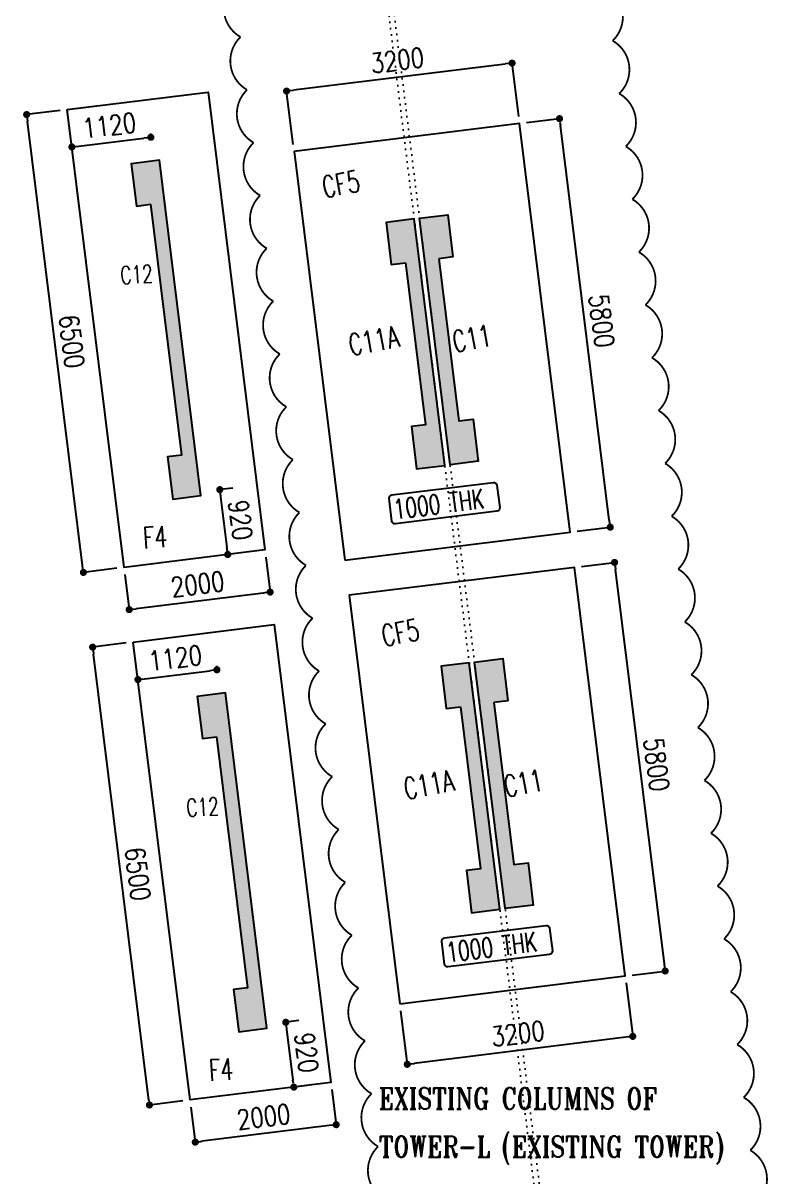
# Model space of a CAD drawing. Extents: x 473024 to 774629, y -1213442 to -1126596.
# Drawn here: x 554377 to 564865, y -1195560 to -1179305 of the extents above; entities that cross this region are included whole.
import ezdxf
from ezdxf.enums import TextEntityAlignment as Align

# ---------------------------------------------------------------- set-up
doc = ezdxf.new("R2010")
doc.units = 0
doc.header["$LTSCALE"] = 100
doc.header["$MEASUREMENT"] = 0
doc.header["$PDMODE"] = 2
doc.header["$PDSIZE"] = -10
doc.linetypes.add('ACAD_ISO07W100', pattern=[3, 0, -3])
doc.layers.get('0').update_dxf_attribs({"linetype": 'CONTINUOUS'})
doc.layers.get('Defpoints').update_dxf_attribs({"linetype": 'CONTINUOUS'})
for name, color, linetype in [('7', 7, 'CONTINUOUS'), ('C-STRU-COL-HAT', 253, 'CONTINUOUS'), ('COLNO', 6, 'CONTINUOUS'), ('column', 10, 'CONTINUOUS'), ('Footing', 2, 'CONTINUOUS'), ('Footing Nos', 4, 'CONTINUOUS'), ('S-FOOTDIM', 9, 'CONTINUOUS'), ('Text', 31, 'CONTINUOUS'), ('TXT1', 6, 'CONTINUOUS')]:
    doc.layers.add(name, color=color, linetype=linetype)
doc.styles.add('ROMANS', font='romans.shx', dxfattribs={"width": 0.8})
doc.styles.add('ROMANT', font='ROMANT.SHX', dxfattribs={"width": 0.8})
doc.dimstyles.new('dim100', dxfattribs={"dimtxt": 275, "dimasz": 100, "dimexe": 50, "dimexo": 50, "dimgap": 100, "dimtad": 1, "dimdec": 0, "dimrnd": 5, "dimzin": 0, "dimdsep": 46, "dimtxsty": 'ROMANS', "dimblk": 'DOT', "dimcen": 0.09, "dimclrd": 9, "dimclre": 9, "dimclrt": 3, "dimadec": 0, "dimazin": 0, "dimtfac": 1, "dimtdec": 0, "dimtofl": 0, "dimtmove": 1, "dimatfit": 0, "dimldrblk": 'DOT', "dimfxl": 1, "dimtolj": 1, "dimtzin": 0, "dimarcsym": 0})

# ---------------------------------------------------------------- blocks, each defined once
blk = doc.blocks.new('_Dot')
at = {"color": 0, "linetype": 'ByBlock', "lineweight": -2}
blk.add_line((-0.5, 0), (-1, 0), dxfattribs=at)
at = {"color": 0, "linetype": 'ByBlock', "const_width": 0.5}
blk.add_lwpolyline([(-0.25, 0, 1), (0.25, 0, 1)], format="xyb", close=True, dxfattribs=at)
blk = doc.blocks.new('*D61')
at = {"layer": 'Defpoints', "color": 0, "transparency": 16777216}
for p in [(562857, -1192729, 0), (559681, -1193122, 0), (559787, -1193974)]:
    blk.add_point(p, dxfattribs=at)
at = {"layer": 'S-FOOTDIM', "color": 9, "lineweight": -2, "transparency": 16777216}
for p, q in [((562869, -1192828), (562962, -1193580)), ((559693, -1193222), (559787, -1193974)), ((562863, -1193592), (559886, -1193962))]:
    blk.add_line(p, q, dxfattribs=at)
at = {"layer": 'S-FOOTDIM', "color": 9, "lineweight": -2, "transparency": 16777216, "xscale": 100, "yscale": 100, "zscale": 100}
for p, rotation in [((562962, -1193580), 7.066480827984397), ((559787, -1193974), 187.0664808279844)]:
    blk.add_blockref('_Dot', p, dxfattribs=dict(at, rotation=rotation))
at = {"layer": 'S-FOOTDIM', "color": 3, "transparency": 16777216, "insert": (561345, -1193541), "char_height": 275, "attachment_point": 5, "rotation": 7.0665, "style": 'ROMANS'}
blk.add_mtext('\\A1;3200', dxfattribs=at)
blk = doc.blocks.new('*D62')
at = {"layer": 'Defpoints', "color": 0, "transparency": 16777216}
for p in [(558087, -1180263), (561368, -1180721, 0), (558193, -1181114, 0)]:
    blk.add_point(p, dxfattribs=at)
at = {"layer": 'S-FOOTDIM', "color": 9, "lineweight": -2, "transparency": 16777216}
for p, q in [((561164, -1179882), (558186, -1180251)), ((561356, -1180621), (561263, -1179869)), ((558180, -1181015), (558087, -1180263))]:
    blk.add_line(p, q, dxfattribs=at)
at = {"layer": 'S-FOOTDIM', "color": 9, "lineweight": -2, "transparency": 16777216, "xscale": 100, "yscale": 100, "zscale": 100}
for p, rotation in [((561263, -1179869), 7.066480856822128), ((558087, -1180263), 187.0664808568222)]:
    blk.add_blockref('_Dot', p, dxfattribs=dict(at, rotation=rotation))
at = {"layer": 'S-FOOTDIM', "color": 3, "transparency": 16777216, "insert": (559646, -1179830), "char_height": 275, "attachment_point": 5, "rotation": 7.0665, "style": 'ROMANS'}
blk.add_mtext('\\A1;3200', dxfattribs=at)
blk = doc.blocks.new('*D63')
at = {"layer": 'Defpoints', "color": 0, "transparency": 16777216}
for p in [(562706, -1186903), (562143, -1186973, 0), (562857, -1192729, 0)]:
    blk.add_point(p, dxfattribs=at)
at = {"layer": 'S-FOOTDIM', "color": 9, "lineweight": -2, "transparency": 16777216}
for p, q in [((562242, -1186961), (562706, -1186903)), ((563407, -1192560), (562718, -1187002)), ((562956, -1192717), (563419, -1192659))]:
    blk.add_line(p, q, dxfattribs=at)
at = {"layer": 'S-FOOTDIM', "color": 9, "lineweight": -2, "transparency": 16777216, "xscale": 100, "yscale": 100, "zscale": 100}
for p, rotation in [((562706, -1186903), 97.06544132751343), ((563419, -1192659), 277.0654413275134)]:
    blk.add_blockref('_Dot', p, dxfattribs=dict(at, rotation=rotation))
at = {"layer": 'S-FOOTDIM', "color": 3, "transparency": 16777216, "insert": (563298, -1189752), "char_height": 275, "attachment_point": 5, "rotation": 277.0654, "style": 'ROMANS'}
blk.add_mtext('\\A1;5800', dxfattribs=at)
blk = doc.blocks.new('*D64')
at = {"layer": 'Defpoints', "color": 0, "transparency": 16777216}
for p in [(561369, -1180721, 0), (561931, -1180651), (562082, -1186477, 0)]:
    blk.add_point(p, dxfattribs=at)
at = {"layer": 'S-FOOTDIM', "color": 9, "lineweight": -2, "transparency": 16777216}
for p, q in [((561468, -1180708), (561931, -1180651)), ((562632, -1186308), (561944, -1180750)), ((562181, -1186464), (562645, -1186407))]:
    blk.add_line(p, q, dxfattribs=at)
for p, xscale, yscale, zscale, rotation in [((561931, -1180651), 100, 100, 100, 97.06544132751227), ((562645, -1186407), 99.99999999999999, 99.99999999999999, 99.99999999999999, 277.0654413275123)]:
    blk.add_blockref('_Dot', p, dxfattribs=dict(at, xscale=xscale, yscale=yscale, zscale=zscale, rotation=rotation))
at = {"layer": 'S-FOOTDIM', "color": 3, "transparency": 16777216, "insert": (562524, -1183500), "char_height": 275, "attachment_point": 5, "rotation": 277.0654, "style": 'ROMANS'}
blk.add_mtext('\\A1;5800', dxfattribs=at)
blk = doc.blocks.new('*D151')
at = {"layer": 'Defpoints', "color": 0, "transparency": 16777216}
for p in [(557783, -1186727), (555798, -1186973), (555871, -1187568)]:
    blk.add_point(p, dxfattribs=at)
at = {"layer": 'S-FOOTDIM', "color": 9, "lineweight": -2, "transparency": 16777216}
for p, q in [((557795, -1186827), (557856, -1187322)), ((555810, -1187073), (555871, -1187568)), ((557757, -1187334), (555971, -1187556))]:
    blk.add_line(p, q, dxfattribs=at)
at = {"layer": 'S-FOOTDIM', "color": 9, "lineweight": -2, "transparency": 16777216, "xscale": 100, "yscale": 100, "zscale": 100}
for p, rotation in [((557856, -1187322), 7.064028228011684), ((555871, -1187568), 187.0640282280117)]:
    blk.add_blockref('_Dot', p, dxfattribs=dict(at, rotation=rotation))
at = {"layer": 'S-FOOTDIM', "color": 3, "transparency": 16777216, "insert": (556835, -1187209), "char_height": 275, "attachment_point": 5, "rotation": 7.064, "style": 'ROMANS'}
blk.add_mtext('\\A1;2000', dxfattribs=at)
blk = doc.blocks.new('*D152')
at = {"layer": 'Defpoints', "color": 0, "transparency": 16777216}
for p in [(554998, -1180523, 0), (554427, -1180594), (555798, -1186973, 0)]:
    blk.add_point(p, dxfattribs=at)
at = {"layer": 'S-FOOTDIM', "color": 9, "lineweight": -2, "transparency": 16777216}
for p, q in [((554899, -1180535), (554427, -1180594)), ((555214, -1186945), (554439, -1180693)), ((555699, -1186986), (555226, -1187044))]:
    blk.add_line(p, q, dxfattribs=at)
at = {"layer": 'S-FOOTDIM', "color": 9, "lineweight": -2, "transparency": 16777216, "xscale": 100, "yscale": 100, "zscale": 100}
for p, rotation in [((554427, -1180594), 97.06402822801316), ((555226, -1187044), 277.0640282280132)]:
    blk.add_blockref('_Dot', p, dxfattribs=dict(at, rotation=rotation))
at = {"layer": 'S-FOOTDIM', "color": 3, "transparency": 16777216, "insert": (555062, -1183790), "char_height": 275, "attachment_point": 5, "rotation": 277.064, "style": 'ROMANS'}
blk.add_mtext('\\A1;6500', dxfattribs=at)
blk = doc.blocks.new('DOT')
at = {"layer": '7', "color": 0, "linetype": 'ByBlock'}
blk.add_line((-0.5, 0), (-1, 0), dxfattribs=at)
at = {"layer": '7', "color": 0, "linetype": 'ByBlock', "const_width": 0.5}
blk.add_lwpolyline([(-0.25, 0, 1), (0.25, 0, 1)], format="xyb", close=True, dxfattribs=at)
blk = doc.blocks.new('*D157')
at = {"layer": 'Defpoints', "color": 0, "transparency": 16777216}
for p in [(558712, -1194230), (556728, -1194476), (556801, -1195070)]:
    blk.add_point(p, dxfattribs=at)
at = {"layer": 'S-FOOTDIM', "color": 9, "lineweight": -2, "transparency": 16777216}
for p, q in [((558725, -1194329), (558786, -1194824)), ((556740, -1194575), (556801, -1195070)), ((558687, -1194837), (556900, -1195058))]:
    blk.add_line(p, q, dxfattribs=at)
at = {"layer": 'S-FOOTDIM', "color": 9, "lineweight": -2, "transparency": 16777216, "xscale": 100, "yscale": 100, "zscale": 100}
for p, rotation in [((558786, -1194824), 7.064028228011684), ((556801, -1195070), 187.0640282280117)]:
    blk.add_blockref('_Dot', p, dxfattribs=dict(at, rotation=rotation))
at = {"layer": 'S-FOOTDIM', "color": 3, "transparency": 16777216, "insert": (557764, -1194712), "char_height": 275, "attachment_point": 5, "rotation": 7.064, "style": 'ROMANS'}
blk.add_mtext('\\A1;2000', dxfattribs=at)
blk = doc.blocks.new('*D158')
at = {"layer": 'Defpoints', "color": 0, "transparency": 16777216}
for p in [(555928, -1188025, 0), (555356, -1188096), (556728, -1194476, 0)]:
    blk.add_point(p, dxfattribs=at)
at = {"layer": 'S-FOOTDIM', "color": 9, "lineweight": -2, "transparency": 16777216}
for p, q in [((555829, -1188038), (555356, -1188096)), ((556143, -1194448), (555369, -1188195)), ((556628, -1194488), (556156, -1194547))]:
    blk.add_line(p, q, dxfattribs=at)
at = {"layer": 'S-FOOTDIM', "color": 9, "lineweight": -2, "transparency": 16777216, "xscale": 100, "yscale": 100, "zscale": 100}
for p, rotation in [((555356, -1188096), 97.06402822801316), ((556156, -1194547), 277.0640282280132)]:
    blk.add_blockref('_Dot', p, dxfattribs=dict(at, rotation=rotation))
at = {"layer": 'S-FOOTDIM', "color": 3, "transparency": 16777216, "insert": (555992, -1191292), "char_height": 275, "attachment_point": 5, "rotation": 277.064, "style": 'ROMANS'}
blk.add_mtext('\\A1;6500', dxfattribs=at)
blk = doc.blocks.new('*D346')
at = {"layer": 'Defpoints', "color": 0, "linetype": 'ByBlock', "transparency": 16777216}
for p in [(555045, -1180897), (556157, -1180760), (556176, -1180914)]:
    blk.add_point(p, dxfattribs=at)
at = {"layer": 'S-FOOTDIM', "color": 9, "lineweight": -2, "transparency": 16777216}
for p, q in [((556169, -1180859), (556176, -1180914)), ((555057, -1180997), (555064, -1181051)), ((555163, -1181039), (556077, -1180926))]:
    blk.add_line(p, q, dxfattribs=at)
at = {"layer": 'S-FOOTDIM', "color": 9, "linetype": 'ByBlock', "lineweight": -2, "transparency": 16777216, "xscale": 100, "yscale": 100, "zscale": 100}
for p, rotation in [((556176, -1180914), 7.064028228020909), ((555064, -1181051), 187.0640282280209)]:
    blk.add_blockref('_Dot', p, dxfattribs=dict(at, rotation=rotation))
at = {"layer": 'S-FOOTDIM', "color": 3, "linetype": 'ByBlock', "transparency": 16777216, "insert": (555591, -1180747), "char_height": 275, "attachment_point": 5, "rotation": 7.064, "style": 'ROMANS'}
blk.add_mtext('\\A1;1120', dxfattribs=at)
blk = doc.blocks.new('*D347')
at = {"layer": 'Defpoints', "color": 0, "linetype": 'ByBlock', "transparency": 16777216}
for p in [(557431, -1185843), (557545, -1186757), (557259, -1186792)]:
    blk.add_point(p, dxfattribs=at)
at = {"layer": 'S-FOOTDIM', "color": 9, "lineweight": -2, "transparency": 16777216}
for p, q in [((557332, -1185855), (557146, -1185878)), ((557158, -1185977), (557247, -1186693)), ((557445, -1186769), (557259, -1186792))]:
    blk.add_line(p, q, dxfattribs=at)
at = {"layer": 'S-FOOTDIM', "color": 9, "linetype": 'ByBlock', "lineweight": -2, "transparency": 16777216, "xscale": 100, "yscale": 100, "zscale": 100}
for p, rotation in [((557146, -1185878), 97.06402822801098), ((557259, -1186792), 277.064028228011)]:
    blk.add_blockref('_Dot', p, dxfattribs=dict(at, rotation=rotation))
at = {"layer": 'S-FOOTDIM', "color": 3, "linetype": 'ByBlock', "transparency": 16777216, "insert": (557438, -1186306), "char_height": 275, "attachment_point": 5, "rotation": 277.064, "style": 'ROMANS'}
blk.add_mtext('\\A1;920', dxfattribs=at)
blk = doc.blocks.new('*D348')
at = {"layer": 'Defpoints', "color": 0, "linetype": 'ByBlock', "transparency": 16777216}
for p in [(557087, -1188262), (555975, -1188400), (557106, -1188416)]:
    blk.add_point(p, dxfattribs=at)
at = {"layer": 'S-FOOTDIM', "color": 9, "lineweight": -2, "transparency": 16777216}
for p, q in [((557099, -1188361), (557106, -1188416)), ((555987, -1188499), (555994, -1188554)), ((556093, -1188542), (557006, -1188429))]:
    blk.add_line(p, q, dxfattribs=at)
at = {"layer": 'S-FOOTDIM', "color": 9, "linetype": 'ByBlock', "lineweight": -2, "transparency": 16777216, "xscale": 100, "yscale": 100, "zscale": 100}
for p, rotation in [((557106, -1188416), 7.064028228020909), ((555994, -1188554), 187.0640282280209)]:
    blk.add_blockref('_Dot', p, dxfattribs=dict(at, rotation=rotation))
at = {"layer": 'S-FOOTDIM', "color": 3, "linetype": 'ByBlock', "transparency": 16777216, "insert": (556520, -1188250), "char_height": 275, "attachment_point": 5, "rotation": 7.064, "style": 'ROMANS'}
blk.add_mtext('\\A1;1120', dxfattribs=at)
blk = doc.blocks.new('*D349')
at = {"layer": 'Defpoints', "color": 0, "linetype": 'ByBlock', "transparency": 16777216}
for p in [(558361, -1193345), (558189, -1194295), (558474, -1194259)]:
    blk.add_point(p, dxfattribs=at)
at = {"layer": 'S-FOOTDIM', "color": 9, "lineweight": -2, "transparency": 16777216}
for p, q in [((558262, -1193358), (558076, -1193381)), ((558088, -1193480), (558177, -1194196)), ((558375, -1194272), (558189, -1194295))]:
    blk.add_line(p, q, dxfattribs=at)
at = {"layer": 'S-FOOTDIM', "color": 9, "linetype": 'ByBlock', "lineweight": -2, "transparency": 16777216, "xscale": 100, "yscale": 100, "zscale": 100}
for p, rotation in [((558076, -1193381), 97.06402822801098), ((558189, -1194295), 277.064028228011)]:
    blk.add_blockref('_Dot', p, dxfattribs=dict(at, rotation=rotation))
at = {"layer": 'S-FOOTDIM', "color": 3, "linetype": 'ByBlock', "transparency": 16777216, "insert": (558368, -1193809), "char_height": 275, "attachment_point": 5, "rotation": 277.064, "style": 'ROMANS'}
blk.add_mtext('\\A1;920', dxfattribs=at)

msp = doc.modelspace()

# ---------------------------------------------------------------- hatches: boundary and pattern name
at = {"layer": 'C-STRU-COL-HAT'}
h = msp.add_hatch(color=256, dxfattribs=at)
h.dxf.hatch_style = 1
h.paths.add_polyline_path([(556171.6, -1181858.5), (556609.4, -1185391.5), (556410.9, -1185416.1), (556484.7, -1186011.5), (556881.7, -1185962.3), (556296.3, -1181238.5), (556296.3, -1181238.5), (556296.3, -1181238.5), (555899.3, -1181287.7), (555973.1, -1181883.1)])
h = msp.add_hatch(color=256, dxfattribs=at)
h.dxf.hatch_style = 1
h.paths.add_polyline_path([(560231.7, -1182625), (560514.5, -1184907.6), (560713, -1184883), (560786.8, -1185478.4), (560389.9, -1185527.6), (559959.4, -1182054.2), (559959.4, -1182054.2), (559959.4, -1182054.2), (560356.4, -1182005), (560430.2, -1182600.4)])
h = msp.add_hatch(color=256, dxfattribs=at)
h.dxf.hatch_style = 1
h.paths.add_polyline_path([(559760.3, -1182683.4), (560043.2, -1184966), (559844.7, -1184990.6), (559918.5, -1185586), (560315.4, -1185536.8), (559885, -1182063.4), (559885, -1182063.4), (559885, -1182063.4), (559488, -1182112.6), (559561.8, -1182708)])
h = msp.add_hatch(color=256, dxfattribs=at)
h.dxf.hatch_style = 1
h.paths.add_polyline_path([(560535.1, -1188935.6), (560817.9, -1191218.2), (560619.4, -1191242.8), (560693.2, -1191838.2), (561090.2, -1191789), (560659.8, -1188315.6), (560659.8, -1188315.6), (560659.8, -1188315.6), (560262.8, -1188364.8), (560336.6, -1188960.2)])
h = msp.add_hatch(color=256, dxfattribs=at)
h.dxf.hatch_style = 1
h.paths.add_polyline_path([(561006.5, -1188877.2), (561289.3, -1191159.7), (561487.8, -1191135.1), (561561.6, -1191730.6), (561164.6, -1191779.8), (560734.2, -1188306.3), (560734.2, -1188306.3), (560734.2, -1188306.3), (561131.2, -1188257.2), (561204.9, -1188852.6)])
h = msp.add_hatch(color=256, dxfattribs=at)
h.dxf.hatch_style = 1
h.paths.add_polyline_path([(557101.3, -1189361.1), (557539.1, -1192894.1), (557340.6, -1192918.7), (557414.4, -1193514.1), (557811.4, -1193464.9), (557226, -1188741.1), (557226, -1188741.1), (557226, -1188741.1), (556829.1, -1188790.3), (556902.8, -1189385.7)])

# ---------------------------------------------------------------- linework, layer by layer
at = {"color": 4, "const_width": 25, "elevation": 0}
for points in [[(557345.9, -1178757.1, 0.5), (557438.2, -1179501.4, 0.5), (557530.5, -1180245.7, 0.5), (557622.7, -1180990, 0.5), (557715, -1181734.3, 0.5), (557807.2, -1182478.6, 0.5), (557899.5, -1183222.9, 0.5), (557991.8, -1183967.2, 0.5), (558084, -1184711.5, 0.5), (558176.3, -1185455.8, 0.5), (558268.6, -1186200.1, 0.5), (558360.8, -1186944.4, 0.5), (558453.1, -1187688.7, 0.5), (558545.4, -1188433, 0.5), (558637.6, -1189177.3, 0.5), (558729.9, -1189921.6, 0.5), (558822.2, -1190665.9, 0.5), (558914.4, -1191410.2, 0.5), (559006.7, -1192154.5, 0.5), (559099, -1192898.8, 0.5), (559191.2, -1193643.1, 0.5), (559283.5, -1194387.4, 0.5), (559375.8, -1195131.7, 0.5), (559468, -1195876, 0.5)], [(564709.1, -1195928.8, 0.5), (564616.8, -1195184.5, 0.5), (564524.6, -1194440.2, 0.5), (564432.3, -1193695.9, 0.5), (564340, -1192951.6, 0.5), (564247.8, -1192207.3, 0.5), (564155.5, -1191463, 0.5), (564063.2, -1190718.7, 0.5), (563971, -1189974.4, 0.5), (563878.7, -1189230.1, 0.5), (563786.4, -1188485.8, 0.5), (563694.2, -1187741.5, 0.5), (563601.9, -1186997.2, 0.5), (563509.6, -1186252.9, 0.5), (563417.4, -1185508.6, 0.5), (563325.1, -1184764.3, 0.5), (563232.8, -1184020, 0.5), (563140.6, -1183275.7, 0.5), (563048.3, -1182531.4, 0.5), (562956, -1181787.1, 0.5), (562863.8, -1181042.7, 0.5), (562771.5, -1180298.4, 0.5), (562679.3, -1179554.1, 0.5), (562587, -1178809.8, 0.5)]]:
    msp.add_lwpolyline(points, format="xyb", dxfattribs=at)
at = {"layer": 'column', "color": 1, "elevation": 0}
for points in [[(556171.6, -1181858.5), (556609.4, -1185391.5), (556410.9, -1185416.1), (556484.7, -1186011.5), (556881.7, -1185962.3), (556296.3, -1181238.5), (556296.3, -1181238.5), (556296.3, -1181238.5), (555899.3, -1181287.7), (555973.1, -1181883.1), (556171.6, -1181858.5)], [(560231.7, -1182625), (560514.5, -1184907.6), (560713, -1184883), (560786.8, -1185478.4), (560389.9, -1185527.6), (559959.4, -1182054.2), (559959.4, -1182054.2), (559959.4, -1182054.2), (560356.4, -1182005), (560430.2, -1182600.4), (560231.7, -1182625)], [(559760.3, -1182683.4), (560043.2, -1184966), (559844.7, -1184990.6), (559918.5, -1185586), (560315.4, -1185536.8), (559885, -1182063.4), (559885, -1182063.4), (559885, -1182063.4), (559488, -1182112.6), (559561.8, -1182708), (559760.3, -1182683.4)], [(560535.1, -1188935.6), (560817.9, -1191218.2), (560619.4, -1191242.8), (560693.2, -1191838.2), (561090.2, -1191789), (560659.8, -1188315.6), (560659.8, -1188315.6), (560659.8, -1188315.6), (560262.8, -1188364.8), (560336.6, -1188960.2), (560535.1, -1188935.6)], [(561006.5, -1188877.2), (561289.3, -1191159.7), (561487.8, -1191135.1), (561561.6, -1191730.6), (561164.6, -1191779.8), (560734.2, -1188306.3), (560734.2, -1188306.3), (560734.2, -1188306.3), (561131.2, -1188257.2), (561204.9, -1188852.6), (561006.5, -1188877.2)], [(557101.3, -1189361.1), (557539.1, -1192894.1), (557340.6, -1192918.7), (557414.4, -1193514.1), (557811.4, -1193464.9), (557226, -1188741.1), (557226, -1188741.1), (557226, -1188741.1), (556829.1, -1188790.3), (556902.8, -1189385.7), (557101.3, -1189361.1)]]:
    msp.add_lwpolyline(points, dxfattribs=at)
at = {"layer": 'Footing', "elevation": 0}
for points in [[(554998.4, -1180522.6), (556983.2, -1180276.7), (557782.6, -1186727.3), (555797.8, -1186973.3)], [(558906.3, -1186870.3), (562082, -1186476.6), (561368.4, -1180720.7), (558192.7, -1181114.4)], [(559681, -1193122.5), (562856.7, -1192728.8), (562143.2, -1186972.9), (558967.5, -1187366.5)], [(555928.1, -1188025.3), (557913, -1187779.3), (558712.3, -1194230), (556727.5, -1194475.9)]]:
    msp.add_lwpolyline(points, close=True, dxfattribs=at)
at = {"layer": 'Text', "color": 4, "elevation": 0}
for points in [[(559570.4, -1185952.3), (560997.5, -1185775.4, -0.4142136), (561049, -1185815.6), (561088.2, -1186131.5, -0.4142136), (561048, -1186183), (559620.9, -1186359.9, -0.4142136), (559569.4, -1186319.7), (559530.3, -1186003.8, -0.4142136)], [(560312.8, -1192193.7), (561739.9, -1192016.8, -0.4142136), (561791.4, -1192056.9), (561830.6, -1192372.8, -0.4142136), (561790.4, -1192424.4), (560363.3, -1192601.3, -0.4142136), (560311.8, -1192561.1), (560272.6, -1192245.2, -0.4142136)]]:
    msp.add_lwpolyline(points, format="xyb", close=True, dxfattribs=at)
at = {"layer": 'TXT1', "color": 6, "linetype": 'ACAD_ISO07W100', "ltscale": 0.3}
for p, q in [((562833.4, -1205847.5, 0), (557960.2, -1166535.8, 0)), ((562907.8, -1205838.3, 0), (558034.7, -1166526.6, 0))]:
    msp.add_line(p, q, dxfattribs=at)

# ---------------------------------------------------------------- texts
at = {"layer": 'COLNO', "style": 'ROMANS', "width": 0.7}
for s, height, rotation, p in [('C12', 250, 3.53201, (556194.8, -1182708.1, 0)), ('C12', 250, 3.53201, (556194.8, -1182708.1, 0)), ('C11A', 300, 10.59849, (559636.1, -1183566.6, 0)), ('C11A', 300, 10.59604, (559636.2, -1183566.5, 0)), ('C11', 300, 10.59849, (560938.2, -1183550.2, 0)), ('C11', 300, 10.59604, (560938.3, -1183550.3, 0)), ('C11A', 300, 10.59604, (560410.9, -1189818.7, 0)), ('C11A', 300, 10.59849, (560410.9, -1189818.8, 0)), ('C11', 300, 10.59604, (561662.2, -1189815.2, 0)), ('C11', 300, 10.59849, (561662.1, -1189815.2, 0)), ('C12', 250, 3.53201, (557124.6, -1190210.7, 0)), ('C12', 250, 3.53201, (557124.6, -1190210.7, 0))]:
    msp.add_text(s, height=height, rotation=rotation, dxfattribs=at).set_placement(p, align=Align.TOP_RIGHT)
at = {"layer": 'Footing Nos', "color": 6, "style": 'ROMANS', "width": 0.7}
for s, rotation, p in [('CF5', 10.59849, (559084.9, -1181375.5, 0)), ('F4', 3.53201, (556394.9, -1186386.5, 0)), ('CF5', 10.59849, (559922, -1187696.2, 0)), ('F4', 3.53201, (557324.6, -1193889.1, 0))]:
    msp.add_text(s, height=300, rotation=rotation, dxfattribs=at).set_placement(p, align=Align.TOP_RIGHT)
at = {"layer": 'Text', "color": 6, "style": 'ROMANS', "width": 0.7}
for p in [(559612.9, -1186294.7, 0), (560355.2, -1192536, 0)]:
    msp.add_text('1000 THK', height=275, rotation=7.06648, dxfattribs=at).set_placement(p)
at = {"layer": 'TXT1', "color": 6, "style": 'ROMANT', "width": 0.8}
for s, p in [('EXISTING COLUMNS OF ', (559384.5, -1194606.3, 0)), ('TOWER-L (EXISTING TOWER)', (559384.5, -1195283.5, 0))]:
    msp.add_text(s, height=300, dxfattribs=at).set_placement(p)

# ---------------------------------------------------------------- dimensions: what is measured, and where the dimension line sits
at = {"layer": 'S-FOOTDIM', "color": 3}
for p1, p2, distance, override, picture, middle in [((561368.4, -1180720.7, 0), (558192.7, -1181114.4, 0), -857.9, {"dimexe": 0, "dimexo": 100, "dimpost": '\\X'}, '*D62', (559645.8, -1179830.5, 0)), ((555797.8, -1186973.3, 0), (554998.4, -1180522.6, 0), 576.2, {"dimexe": 0, "dimexo": 100, "dimpost": '\\X', "dimblk": 'Dot'}, '*D152', (555062, -1183789.6)), ((555044.9, -1180897.4, 0), (556156.9, -1180759.6, 0), -155.3, {"dimexe": 0, "dimexo": 100, "dimpost": '\\X', "dimblk": 'Dot'}, '*D346', (555590.8, -1180746.9)), ((562082, -1186476.7, 0), (561368.5, -1180720.7, 0), -567.1, {"dimexe": 0, "dimexo": 100, "dimpost": '\\X'}, '*D64', (562523.8, -1183499.7, 0)), ((557431.3, -1185842.7, 0), (557544.5, -1186756.8, 0), -287.6, {"dimexe": 0, "dimexo": 100, "dimpost": '\\X', "dimblk": 'Dot'}, '*D347', (557438.2, -1186305.9)), ((557782.6, -1186727.3, 0), (555797.8, -1186973.3, 0), 599.1, {"dimexe": 0, "dimexo": 100, "dimpost": '\\X'}, '*D151', (556834.7, -1187209.1, 0)), ((562856.6, -1192728.9, 0), (562143.2, -1186972.9, 0), -567.1, {"dimexe": 0, "dimexo": 100, "dimpost": '\\X'}, '*D63', (563298.4, -1189751.9, 0)), ((556727.5, -1194475.9, 0), (555928.1, -1188025.3, 0), 576.2, {"dimexe": 0, "dimexo": 100, "dimpost": '\\X', "dimblk": 'Dot'}, '*D158', (555991.7, -1191292.2)), ((555974.6, -1188400, 0), (557086.6, -1188262.2, 0), -155.3, {"dimexe": 0, "dimexo": 100, "dimpost": '\\X', "dimblk": 'Dot'}, '*D348', (556520.5, -1188249.5)), ((562856.7, -1192728.8, 0), (559681, -1193122.5, 0), 857.9, {"dimexe": 0, "dimexo": 100, "dimpost": '\\X'}, '*D61', (561345.2, -1193541.3, 0)), ((558361, -1193345.3, 0), (558474.3, -1194259.5, 0), -287.6, {"dimexe": 0, "dimexo": 100, "dimpost": '\\X', "dimblk": 'Dot'}, '*D349', (558367.9, -1193808.6)), ((558712.3, -1194230, 0), (556727.5, -1194475.9, 0), 599.1, {"dimexe": 0, "dimexo": 100, "dimpost": '\\X'}, '*D157', (557764.4, -1194711.7, 0))]:
    dim = msp.add_aligned_dim(p1=p1, p2=p2, distance=distance, dimstyle='dim100', override=override, dxfattribs=at)
    dim.commit()
    dim.dimension.update_dxf_attribs({"geometry": picture, "text_midpoint": middle})

doc.saveas('drawing.dxf')
